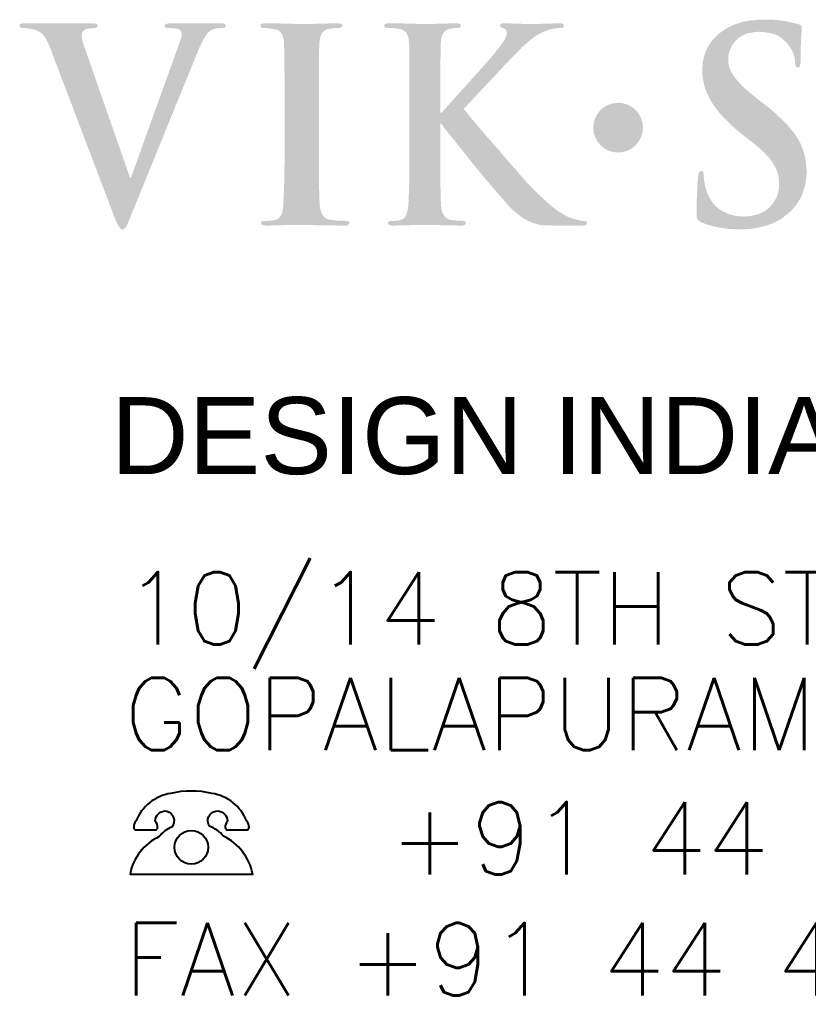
# Model space of a CAD drawing. Header units: inches. Extents: x 36 to 5114, y 9 to 306.
# Drawn here: x 375.03 to 390.27, y 63.31 to 82.16 of the extents above; entities that cross this region are included whole.
import ezdxf

# ---------------------------------------------------------------- set-up
doc = ezdxf.new("R2010")
doc.units = ezdxf.units.IN
doc.header["$MEASUREMENT"] = 0
doc.layers.add('FA-GRÅ', color=12, linetype='Continuous')
doc.layers.add('FA-RØD', color=252, linetype='Continuous')
doc.layers.add('TXT-025', color=1, linetype='Continuous', lineweight=25)
doc.layers.add('TXT-050', color=3, linetype='Continuous', lineweight=50)
doc.styles.add('ROMANS', font='simplex.shx', dxfattribs={"width": 0.88})
doc.styles.add('SWISSL', font='swissl.ttf')

msp = doc.modelspace()

# ---------------------------------------------------------------- hatches: boundary and pattern name
at = {"layer": 'FA-GRÅ'}
h = msp.add_hatch(color=256, dxfattribs=at)
edge = h.paths.add_edge_path()
edge.add_line((390.1183895598859, 81.37804412807105), (390.1200093725109, 81.57640570535256))
edge.add_line((390.1200093724527, 81.57640570535347), (390.1216817981966, 81.67713443098688))
edge.add_line((390.1216817982257, 81.67713443098597), (390.1281610486966, 81.80829566101653))
edge.add_line((390.1281610486675, 81.80829566101653), (390.1403404275824, 81.98586738727823))
edge.add_line((390.1403404276115, 81.98586738727914), (390.1403404276115, 82.00287023648121))
edge.add_line((390.1403404276115, 82.0028702364803), (390.1354809897365, 82.02634964774876))
edge.add_line((390.1354809897365, 82.02634964774967), (390.1233318353824, 82.04416117963098))
edge.add_line((390.1233318354115, 82.04416117963098), (390.1006533392991, 82.05792535332017))
edge.add_line((390.10065333927, 82.05792535332017), (390.0097468131916, 82.08236177150644))
edge.add_line((390.0097468131916, 82.08236177150553), (389.9174141355669, 82.10422145053832))
edge.add_arc((389.5438651017956, 80.52639487483117), 1.621442439195799, 76.68051420135671, 83.2527666640382)
edge.add_arc((389.4149466019352, 79.43671717919148), 2.718719733222067, 83.25276666404008, 85.7629176142146)
edge.add_arc((389.4358019786649, 79.71821890934785), 2.436446513060729, 85.76291761421474, 90.69989677367194)
edge.add_arc((389.4386236375193, 79.48724041971087), 2.667442236903102, 90.69989677367064, 93.80538854478787)
edge.add_line((389.2615915214755, 82.14880156255873), (389.1417209098635, 82.1358476494666))
edge.add_line((389.1417209098344, 82.1358476494666), (389.019770400604, 82.11377416262309))
edge.add_line((389.0197704006331, 82.11377416262309), (388.9134101680883, 82.08362331648601))
edge.add_line((388.9134101681174, 82.0836233164851), (388.8118108637626, 82.04712450855146))
edge.add_line((388.8118108637626, 82.04712450855237), (388.7200893939352, 82.00363552643154))
edge.add_line((388.7200893939352, 82.00363552643154), (388.6283265052533, 81.94859776668414))
edge.add_line((388.6283265052242, 81.94859776668505), (388.5467582492619, 81.88846412261734))
edge.add_line((388.5467582492619, 81.88846412261643), (388.5087693335134, 81.8545246967447))
edge.add_line((388.5087693335716, 81.8545246967447), (388.4669665259188, 81.81477537891766))
edge.add_line((388.4669665259188, 81.81477537891857), (388.4333198721923, 81.77706473040377))
edge.add_line((388.4333198721632, 81.77706473040286), (388.4159866457684, 81.75668040416127))
edge.add_line((388.4159866457684, 81.75668040416218), (388.4038598799724, 81.74241603064962))
edge.add_line((388.4038598799724, 81.74241603064962), (388.3858404440742, 81.71839933849839))
edge.add_line((388.3858404440451, 81.7183993384993), (388.3681210149133, 81.69348165549906))
edge.add_line((388.3681210149424, 81.69348165549906), (388.3458354381199, 81.65900652666238))
edge.add_line((388.345835438149, 81.65900652666147), (388.3227102901782, 81.61877831089674))
edge.add_line((388.3227102901782, 81.61877831089674), (388.299841491278, 81.5724467105361))
edge.add_line((388.2998414912489, 81.5724467105361), (388.2812209223974, 81.52891591360327))
edge.add_line((388.2812209223974, 81.52891591360327), (388.2646567431565, 81.48316814268998))
edge.add_line((388.2646567431856, 81.48316814268998), (388.2508418796405, 81.4378361530176))
edge.add_line((388.2508418796696, 81.43783615301669), (388.2391113914545, 81.38788481008538))
edge.add_line((388.2391113914545, 81.3878848100872), (388.2298011070287, 81.33835003735618))
edge.add_line((388.2298011069996, 81.33835003735527), (388.2231740919868, 81.28539039485582))
edge.add_line((388.2231740919868, 81.28539039485491), (388.2195706525871, 81.23435423369534))
edge.add_line((388.219570652558, 81.23435423369534), (388.2183001015272, 81.17849990168139))
edge.add_line((388.2183001015563, 81.1784999016823), (388.2195292337327, 81.10349123005886))
edge.add_line((388.2195292337327, 81.10349123005886), (388.2264159560781, 81.02919893294671))
edge.add_line((388.2264159560781, 81.0291989329458), (388.2391796765204, 80.95318986167564))
edge.add_line((388.2391796765495, 80.95318986167564), (388.2575640460472, 80.87693779112266))
edge.add_line((388.2575640460472, 80.87693779112175), (388.2811156961596, 80.802395394097))
edge.add_line((388.2811156961596, 80.80239539409791), (388.3105812855118, 80.72740644644233))
edge.add_line((388.3105812854827, 80.72740644644233), (388.3452208720317, 80.65428180822306))
edge.add_line((388.3452208720608, 80.65428180822397), (388.3758562638885, 80.59826731759182))
edge.add_line((388.3758562638885, 80.59826731759182), (388.3860497771583, 80.57943487313656))
edge.add_line((388.3860497771292, 80.57943487313656), (388.4322194742325, 80.5064412020634))
edge.add_line((388.4322194742616, 80.50644120206249), (388.4874789284421, 80.42885815816186))
edge.add_line((388.4874789283839, 80.42885815816277), (388.54911688448, 80.35269366202607))
edge.add_line((388.5491168845091, 80.35269366202607), (388.6132410906774, 80.28076350729731))
edge.add_line((388.6132410907065, 80.28076350729731), (388.6363057895559, 80.25625923866261))
edge.add_line((388.6363057895559, 80.25625923866261), (388.6964795335715, 80.19433860311216))
edge.add_line((388.6964795335424, 80.19433860311307), (388.7344203138836, 80.158144333243))
edge.add_line((388.7344203138836, 80.15814433324209), (388.7860987171933, 80.10931488959937))
edge.add_line((388.7860987172224, 80.10931488959847), (388.8778548893223, 80.02782176632132))
edge.add_line((388.8778548892932, 80.02782176632223), (388.9724353787659, 79.9495270816638))
edge.add_line((388.972435378795, 79.94952708166471), (389.2675894178445, 79.7171385040952))
edge.add_line((389.2675894178445, 79.71713850409338), (389.2921955693217, 79.69609303045178))
edge.add_line((389.2921955693508, 79.69609303045269), (389.3432202265884, 79.65227978630043))
edge.add_line((389.3432202265593, 79.65227978630043), (389.3973412222457, 79.60205861949049))
edge.add_line((389.3973412222457, 79.60205861949049), (389.4110609343969, 79.58912285244838))
edge.add_line((389.4110609343969, 79.5891228524493), (389.4615057278187, 79.53726775214687))
edge.add_line((389.4615057278187, 79.53726775214506), (389.5114064791468, 79.48104576537168))
edge.add_line((389.5114064791468, 79.48104576537168), (389.5512737954322, 79.4295267614794))
edge.add_line((389.5512737954031, 79.4295267614803), (389.5855607620668, 79.37778921602563))
edge.add_line((389.5855607620668, 79.37778921602563), (389.6401384844556, 79.2765863262062))
edge.add_line((389.6401384844556, 79.27658632620529), (389.6610415674276, 79.2297458474755))
edge.add_line((389.6610415674276, 79.2297458474755), (389.6760407860037, 79.18601623294722))
edge.add_line((389.6760407860619, 79.18601623294904), (389.6893731760555, 79.13645621353913))
edge.add_line((389.6893731759973, 79.13645621353731), (389.6969058084122, 79.03882336189014))
edge.add_line((389.6969058084413, 79.03882336189105), (389.6990159306205, 78.94375304813963))
edge.add_line((389.6990159305623, 78.94375304813963), (389.6960819092109, 78.88657010965522))
edge.add_line((389.6960819092691, 78.88657010965522), (389.6885817402562, 78.83576037964536))
edge.add_line((389.6885817402271, 78.83576037964536), (389.6756019701187, 78.78399600959398))
edge.add_line((389.6756019701478, 78.78399600959398), (389.6564373592026, 78.73318627958412))
edge.add_line((389.6564373592026, 78.73318627958412), (389.6330323541823, 78.68515447319947))
edge.add_line((389.6330323542114, 78.68515447319857), (389.6042854377646, 78.63767651582981))
edge.add_line((389.6042854377646, 78.63767651582981), (389.5700992196561, 78.5909259783935))
edge.add_line((389.5700992196561, 78.5909259783935), (389.5313524510183, 78.54511430182407))
edge.add_line((389.5313524509892, 78.54511430182407), (389.4862741963933, 78.50043320308902))
edge.add_line((389.4862741963933, 78.50043320308993), (389.4350290117781, 78.46211821220146))
edge.add_line((389.4350290117781, 78.46211821220146), (389.3800337426709, 78.43004940743555))
edge.add_line((389.3800337426709, 78.43004940743464), (389.3186431801931, 78.40242086230006))
edge.add_line((389.3186431802222, 78.40242086230006), (389.2507330678399, 78.38076394565684))
edge.add_line((389.2507330678399, 78.38076394565775), (389.1790728709656, 78.36493822285371))
edge.add_line((389.1790728709656, 78.3649382228528), (389.1009703647341, 78.35451923410216))
edge.add_line((389.1009703647341, 78.35451923410307), (389.0180610337756, 78.35035511002167))
edge.add_line((389.0180610337756, 78.35035511002258), (388.9616799125268, 78.3520174460287))
edge.add_line((388.961679912556, 78.3520174460287), (388.9008524224681, 78.35784863986879))
edge.add_line((388.900852422439, 78.35784863986788), (388.8416917609628, 78.36742738759))
edge.add_line((388.8416917609628, 78.36742738759), (388.7886196695089, 78.38082627339514))
edge.add_line((388.788619669538, 78.38082627339696), (388.7340419471492, 78.39831827700033))
edge.add_line((388.7340419471492, 78.39831827699942), (388.6815463612201, 78.4187254830436))
edge.add_line((388.6815463612201, 78.41872548304178), (388.6365509443038, 78.44038161072655))
edge.add_line((388.636550944333, 78.44038161072837), (388.5822329292768, 78.47048511934241))
edge.add_line((388.5822329292768, 78.47048511934241), (388.5322381459754, 78.50421941594828))
edge.add_line((388.5322381459754, 78.50421941594738), (388.4880755836547, 78.54086891499497))
edge.add_line((388.4880755836838, 78.54086891499406), (388.4447458759586, 78.585431669922))
edge.add_line((388.4447458759295, 78.58543166992291), (388.4075517542132, 78.63223901238649))
edge.add_line((388.4075517541841, 78.63223901238831), (388.3729714973359, 78.68513080443842))
edge.add_line((388.3729714973941, 78.6851308044375), (388.3420763982339, 78.74233425584913))
edge.add_line((388.3420763981757, 78.74233425584913), (388.3137459090266, 78.8060545062213))
edge.add_line((388.3137459090557, 78.80605450622221), (388.2895349157387, 78.87409982825335))
edge.add_line((388.2895349157387, 78.87409982825244), (388.2703703047936, 78.94739882634673))
edge.add_line((388.2703703047936, 78.94739882634764), (388.2570099291096, 79.01378654612523))
edge.add_line((388.2570099290805, 79.01378654612432), (388.2482604782034, 79.07875571813798))
edge.add_line((388.2482604781743, 79.07875571813798), (388.2444902439655, 79.16846505744121))
edge.add_line((388.2444902439946, 79.16846505744121), (388.240323732205, 79.20011650304838))
edge.add_line((388.2403237321759, 79.20011650304747), (388.2357407930884, 79.21219467196858))
edge.add_line((388.2357407930884, 79.21219467196948), (388.2261584876159, 79.22052370909165))
edge.add_line((388.2261584875868, 79.22052370909165), (388.2124096702954, 79.22593833273237))
edge.add_line((388.2124096703245, 79.22593833273146), (388.1932450593794, 79.22760382457233))
edge.add_line((388.1932450593794, 79.22760382457324), (388.1807466434019, 79.22468862213242))
edge.add_line((388.1807466433728, 79.22468862213333), (388.1694975092886, 79.21719193645237))
edge.add_line((388.1694975093468, 79.21719193645237), (388.1594987765765, 79.20594690793092))
edge.add_line((388.1594987765765, 79.2059469079291), (388.151165752968, 79.19095432552564))
edge.add_line((388.1511657529389, 79.19095432552655), (388.1449159852399, 79.17221261132414))
edge.add_line((388.144915985269, 79.17221261132414), (388.1395001915861, 79.14930677303943))
edge.add_line((388.1395001915861, 79.14930677303761), (388.1357501070942, 79.12057052987126))
edge.add_line((388.1357501070942, 79.12057052987308), (388.1335638637883, 79.09045597583696))
edge.add_line((388.1335638637883, 79.09045597583696), (388.1293380222977, 79.04821512639825))
edge.add_line((388.1293380222977, 79.04821512639734), (388.1259741405137, 79.01197667483899))
edge.add_line((388.1259741405137, 79.01197667483808), (388.122566601034, 78.96455078874402))
edge.add_line((388.1225666010049, 78.96455078874584), (388.1055300230854, 78.53974385987254))
edge.add_line((388.1055300230854, 78.53974385987254), (388.1055266647944, 78.40514829256932))
edge.add_line((388.1055266648526, 78.40514829256841), (388.1065766885057, 78.37469527524496))
edge.add_line((388.1065766884475, 78.37469527524496), (388.1100693044772, 78.34436454652183))
edge.add_line((388.1100693045063, 78.34436454652183), (388.1168037846272, 78.31995889772548))
edge.add_line((388.1168037845981, 78.3199588977264), (388.1243811941584, 78.30144440363216))
edge.add_line((388.1243811941584, 78.30144440363125), (388.1429021339044, 78.27788057378126))
edge.add_line((388.1429021339044, 78.27788057378217), (388.1572140235857, 78.26525723439096))
edge.add_line((388.1572140235565, 78.26525723439096), (388.1782615127503, 78.25010922712096))
edge.add_line((388.1782615128085, 78.25010922712005), (388.2026751226566, 78.23664406878248))
edge.add_line((388.2026751226275, 78.23664406878248), (388.2809701705172, 78.20550623529704))
edge.add_line((388.2809701704881, 78.20550623529795), (388.3651578884509, 78.17857591862372))
edge.add_line((388.36515788848, 78.17857591862281), (388.4560812059843, 78.15417026982647))
edge.add_line((388.4560812059552, 78.15417026982738), (388.5457026284765, 78.1354695814776))
edge.add_line((388.5457026284765, 78.1354695814776), (388.6416768060643, 78.12032078524913))
edge.add_line((388.6416768060643, 78.12032078524913), (388.7384927936708, 78.1102221137358))
edge.add_line((388.7384927937291, 78.1102221137358), (388.8395178314003, 78.1034899290467))
edge.add_line((388.8395178314294, 78.1034899290467), (388.9509826565971, 78.10182838199904))
edge.add_line((388.9509826565389, 78.10182838199995), (389.0553760537058, 78.10519486882419))
edge.add_line((389.0553760537058, 78.10519486882237), (389.1530338513311, 78.11276887245691))
edge.add_line((389.1530338513311, 78.11276887245782), (389.2557425090398, 78.12875869867327))
edge.add_line((389.2557425090689, 78.12875869867327), (389.3621945347167, 78.15072804296648))
edge.add_line((389.3621945347167, 78.15072804296739), (389.4590105223232, 78.17597472175072))
edge.add_line((389.4590105223232, 78.17597472174981), (389.5625621094713, 78.21300370993737))
edge.add_line((389.5625621094713, 78.21300370993828), (389.66527076718, 78.2618142185716))
edge.add_line((389.6652707672091, 78.2618142185716), (389.753185061685, 78.31167562020943))
edge.add_line((389.7531850617141, 78.31167562020943), (389.8272710595101, 78.3697437703691))
edge.add_line((389.8272710594809, 78.3697437703691), (389.9350305772731, 78.46399908977088))
edge.add_line((389.9350305773313, 78.46399908977088), (389.9874142204407, 78.52065421487765))
edge.add_line((389.9874142203824, 78.52065421487765), (390.0505544491515, 78.60228540592885))
edge.add_line((390.0505544491806, 78.60228540592885), (390.1052765778203, 78.6864420538173))
edge.add_line((390.1052765777912, 78.6864420538173), (390.1356735314238, 78.74733309824893))
edge.add_line((390.1356735314238, 78.74733309824711), (390.1575628306363, 78.80540124840678))
edge.add_line((390.1575628306363, 78.8054012484086), (390.176925580401, 78.8651522475007))
edge.add_line((390.176925580401, 78.86515224750161), (390.1929210900906, 78.91732924295917))
edge.add_line((390.1929210900906, 78.91732924295735), (390.2080747897616, 78.98128854781913))
edge.add_line((390.2080747897616, 78.98128854781913), (390.2191078742088, 79.04134171809852))
edge.add_line((390.2191078741797, 79.04134171809943), (390.22668528374, 79.09772623036821))
edge.add_line((390.22668528374, 79.09772623036821), (390.2317361438235, 79.16168553522999))
edge.add_line((390.2317361438526, 79.16168553522999), (390.2325779538713, 79.21386253068755))
edge.add_line((390.2325779538713, 79.21386253068755), (390.2300290158363, 79.2949974667095))
edge.add_line((390.2300290158363, 79.2949974667086), (390.2207679862676, 79.3926192729337))
edge.add_line((390.2207679862385, 79.39261927293461), (390.2064560965572, 79.47930058870185))
edge.add_line((390.2064560965281, 79.47930058870094), (390.1861429522158, 79.56213020803585))
edge.add_line((390.1861429522741, 79.56213020803676), (390.1600457224175, 79.64628685592521))
edge.add_line((390.1600457224175, 79.64628685592521), (390.1280535835884, 79.72707701698943))
edge.add_line((390.1280535835884, 79.72707701698943), (390.0893269646675, 79.8070253591082))
edge.add_line((390.0893269646675, 79.80702535910729), (390.0472342251213, 79.88042139912301))
edge.add_line((390.0472342251213, 79.88042139912301), (389.9989107481432, 79.95111288867389))
edge.add_line((389.9989107481432, 79.95111288867571), (389.934085779916, 80.03240798331586))
edge.add_line((389.934085779916, 80.03240798331586), (389.8657256574132, 80.11370307795602))
edge.add_line((389.8657256574132, 80.11370307795602), (389.7258698939748, 80.2539578461006))
edge.add_line((389.7258698939457, 80.2539578461006), (389.6080545525236, 80.36480102242109))
edge.add_line((389.6080545525527, 80.36480102242109), (389.4902392111306, 80.46179008375981))
edge.add_line((389.4902392111597, 80.46179008376072), (389.3978360095406, 80.53337625249111))
edge.add_line((389.3978360094824, 80.5333762524902), (389.2800206680603, 80.62343667842066))
edge.add_line((389.2800206680894, 80.62343667842157), (389.1044529058908, 80.76891987595042))
edge.add_line((389.1044529059199, 80.7689198759495), (389.0051182048391, 80.85667101972973))
edge.add_line((389.0051182048391, 80.85667101972882), (388.9123008147925, 80.9521042544871))
edge.add_line((388.9123008147925, 80.952104254488), (388.8314478734445, 81.05602037331806))
edge.add_line((388.8314478734154, 81.05602037331897), (388.7852457129101, 81.12529725990004))
edge.add_line((388.785245712881, 81.12529725989822), (388.762144072918, 81.17610067823858))
edge.add_arc((389.2178146234709, 81.38330596774773), 0.5005693584588339, 163.0290779014865, 204.4525318264039, ccw=False)
edge.add_line((388.7390435524047, 81.52941532446727), (388.7597664074327, 81.59021011593592))
edge.add_line((388.7597664074036, 81.59021011593592), (388.7944183076378, 81.65948779147544))
edge.add_line((388.7944183076378, 81.65948779147635), (388.8544812282543, 81.74031108880678))
edge.add_line((388.8544812283125, 81.74031108880678), (388.9260944092001, 81.80497020004674))
edge.add_line((388.926094409171, 81.80497020004492), (389.0000169704489, 81.84884577193458))
edge.add_line((389.0000169704198, 81.8488457719364), (389.0808710311884, 81.88579349737626))
edge.add_line((389.0808710312466, 81.88579349737716), (389.2079261330999, 81.9088863188768))
edge.add_arc((389.3090423394805, 81.3525519661967), 0.5654488475205375, 86.55175752884048, 100.30130793536858, ccw=False)
edge.add_arc((389.2565229590163, 80.48094710080528), 1.438634581884268, 78.01007999766301, 86.55175752884497, ccw=False)
edge.add_arc((389.4635967350677, 81.45599608305253), 0.4418396849647162, 56.83031900237057, 78.01007999766148, ccw=False)
edge.add_arc((388.9951011197171, 80.73923221565616), 1.298133199618611, 53.38667695992831, 56.830319002375575, ccw=False)
edge.add_arc((389.5634086210392, 81.50408728771305), 0.3452550871203304, 42.65950823649922, 53.386676959926376, ccw=False)
edge.add_arc((394.0315574158211, 85.62133360889726), 5.730604598712524, 222.6595082364991, 223.1177089414087)
edge.add_line((389.8484965378065, 81.7044686945215), (389.9168756906055, 81.61213291166638))
edge.add_line((389.9168756906055, 81.61213291166729), (389.945666264748, 81.56536501713941))
edge.add_line((389.9456662647189, 81.5653650171376), (389.9732568118251, 81.51140260811513))
edge.add_line((389.9732568118251, 81.51140260811422), (389.9912516202947, 81.46223627910109))
edge.add_line((389.9912516202656, 81.462236279102), (390.00695048148, 81.37080385397218))
edge.add_line((390.0069504815382, 81.37080385397218), (390.0095755407, 81.34668459718847))
edge.add_line((390.0095755407, 81.34668459718938), (390.0095755407, 81.34113427265089))
edge.add_line((390.0095755407, 81.34113427265089), (390.0115591674747, 81.30030092555404))
edge.add_arc((390.1228984931712, 81.3057096339931), 0.1114706220232712, 182.7811623272625, 214.1008724144145)
edge.add_line((390.0305950441742, 81.24321345107143), (390.0397172646534, 81.23647416575346))
edge.add_line((390.0397172646825, 81.23647416575528), (390.0512182701258, 81.23131989848986))
edge.add_line((390.0512182701258, 81.23131989848895), (390.0639092277323, 81.23013093770948))
edge.add_line((390.0639092277032, 81.2301309377113), (390.0765990658891, 81.23131989849077))
edge.add_line((390.0765990658891, 81.23131989848895), (390.0873075161415, 81.23805997276537))
edge.add_line((390.0873075161707, 81.23805997276628), (390.0968260142307, 81.24955667911723))
edge.add_line((390.0968260142016, 81.24955667911723), (390.1047571630678, 81.26699976727974))
edge.add_line((390.1047571630678, 81.26699976727883), (390.1111032015814, 81.28999317998074))
edge.add_line((390.1111032016105, 81.28999317998256), (390.1150682163187, 81.3173479564444))
edge.add_line((390.1150682163769, 81.31734795644167), (390.1174481207617, 81.3462885399145))
edge.add_line((390.1174481207034, 81.3462885399154), (390.1183895598277, 81.37804412807196))
h = msp.add_hatch(color=256, dxfattribs=at)
edge = h.paths.add_edge_path()
edge.add_arc((386.590918010659, 80.06680002409718), 0.4802150029111528, 0, 360)
at = {"layer": 'FA-RØD'}
h = msp.add_hatch(color=256, dxfattribs=at)
edge = h.paths.add_edge_path()
edge.add_line((376.4605591477356, 82.08038085453933), (375.0922687859619, 82.08038085453933))
edge.add_line((375.0922687860201, 82.08038085453933), (375.0640874407599, 82.07794479877845))
edge.add_arc((375.0677190905898, 82.03593230467646), 0.04216916576470759, 94.9404886437667, 257.6085628879188)
edge.add_line((375.0586700362963, 81.99474549662824), (375.1340200247122, 81.98883773028462))
edge.add_arc((375.0610606454192, 81.05828495197107), 0.9334085623404522, 73.58667648673492, 85.51693319972458, ccw=False)
edge.add_arc((375.2237397023472, 81.61054679879686), 0.3576849975811112, 25.231782614218275, 73.58667648673082, ccw=False)
edge.add_arc((419.8850282232505, 102.6568217049722), 49.01413266972799, 205.2317826142183, 205.3753192847684)
edge.add_line((375.599780199036, 81.65201252232742), (376.8861430699525, 78.27027094955116))
edge.add_line((376.8861430699234, 78.27027094955207), (376.9449806360698, 78.1560998117389))
edge.add_line((376.9449806360989, 78.1560998117389), (376.9761298082648, 78.11804242618615))
edge.add_arc((377.0152808701149, 78.1500867494529), 0.05059292732594682, 219.2996060500609, 330.2241701332517)
edge.add_line((377.0591942674126, 78.12496190451981), (377.1007264969866, 78.17685824674169))
edge.add_line((377.1007264969284, 78.17685824674169), (378.4929893252028, 81.59190837366037))
edge.add_arc((379.8651344891749, 81.03250612895368), 1.481793920341813, 145.6460664236376, 157.8200418094654, ccw=False)
edge.add_arc((378.8652334158304, 81.71597249104212), 0.2706257137470658, 92.60455003634871, 145.6460664236394, ccw=False)
edge.add_line((378.8529355557165, 81.98631863874704), (378.9152577525291, 81.99071545958992))
edge.add_line((378.9152577525, 81.9907154595881), (378.9638004431671, 81.9907154595881))
edge.add_line((378.9638004431962, 81.9907154595881), (378.9780772374705, 81.9935697507695))
edge.add_arc((378.9700231407531, 82.03385529780331), 0.04108276735515301, 281.3058124240185, 365.5275055939781)
edge.add_arc((378.9729412749638, 82.03413769611558), 0.03815100059867728, 5.527505593975429, 61.8733572750399)
edge.add_arc((378.9473164184946, 81.98620026761506), 0.0925075118983379, 61.87335727510619, 77.02735269642946)
edge.add_arc((378.9295783616598, 81.90920061267076), 0.171523874263788, 77.02735269640627, 91.92265131224428)
edge.add_line((378.9238236844884, 82.08062792418474), (377.9180917612738, 82.08062792418474))
edge.add_line((377.918091761332, 82.08062792418474), (377.8845493902098, 82.07723364573809))
edge.add_arc((377.892188942851, 82.00173933526509), 0.07587986346175744, 95.77830496079774, 136.0172859194577)
edge.add_arc((377.8618294824026, 82.0310394296435), 0.03368753752838703, 136.0172859194772, 176.707788954026)
edge.add_arc((377.8602959381877, 82.03112764408121), 0.03215145817252539, 176.7077889540195, 250.6912318159736)
edge.add_arc((377.9776659435355, 82.36611941640382), 0.3871094918555693, 250.6912318158998, 255.4667671451202)
edge.add_line((377.8805241032732, 81.9913965567344), (377.9341921861977, 81.99005524874207))
edge.add_line((377.9341921861977, 81.99005524874207), (377.9865187477607, 81.98737263275831))
edge.add_arc((377.965405544999, 81.5755427963964), 0.4123706845155199, 70.07595945536968, 87.06519742117013, ccw=False)
edge.add_arc((378.079798286757, 81.89113545722881), 0.0766856730251029, 13.919532437591215, 70.07595945537543, ccw=False)
edge.add_arc((377.9531937478222, 81.8597581940781), 0.2071204917102239, -12.282245675948502, 13.919532437584905, ccw=False)
edge.add_line((378.1555735703786, 81.8156979453293), (377.1783150046302, 79.09830117772123))
edge.add_line((377.1783150046011, 79.09830117772123), (377.1617823438481, 79.09830117772123))
edge.add_line((377.1617823438481, 79.09830117772123), (376.2682908012119, 81.6557710374687))
edge.add_line((376.2682908011828, 81.65577103746779), (376.24805522341, 81.72536215109227))
edge.add_arc((376.7346795727261, 81.86686189656808), 0.5067794739874079, 180.6469333910246, 196.213278357872, ccw=False)
edge.add_arc((376.3382287946641, 81.86238533392549), 0.1103034229906889, 104.3240806828858, 180.6469333910248, ccw=False)
edge.add_arc((376.4720022895252, 81.33849105335736), 0.651007191362567, 91.1141283663386, 104.32408068288689, ccw=False)
edge.add_arc((376.4569881967381, 82.11051674473907), 0.1211644806993853, 271.1141283663258, 303.3343133105765)
edge.add_arc((376.5073416616996, 82.0339608727341), 0.02953330166224069, 303.3343133105931, 385.8106518897529)
edge.add_arc((376.4888722214145, 82.02502815997883), 0.05004948019555103, 25.81065188975629, 69.15321188363785)
edge.add_arc((376.4600379451057, 81.94930771684864), 0.1310741739480159, 69.15321188362933, 89.77216876065128)
h = msp.add_hatch(color=256, dxfattribs=at)
edge = h.paths.add_edge_path()
edge.add_line((380.146539507119, 81.03969941972952), (380.1469729302679, 80.8413884458501))
edge.add_line((380.1469729303261, 80.8413884458501), (380.1469729303261, 79.53328792208282))
edge.add_line((380.1469729303261, 79.53328792208282), (380.1440113337356, 79.18513984396719))
edge.add_line((380.1440113337356, 79.18513984396719), (380.1369187448926, 78.92536189818162))
edge.add_arc((369.6964578650421, 79.21041264079992), 10.44435145469064, 356.4600441812725, 358.43607017480605, ccw=False)
edge.add_arc((378.6507453233697, 78.65647696336106), 1.472946401909048, 353.73033625853935, 356.46004418127256, ccw=False)
edge.add_arc((379.7393009713613, 78.53688264672252), 0.3778408365255965, 339.3630383040194, 353.73033625853935, ccw=False)
edge.add_arc((379.8840877646925, 78.48235424454157), 0.2231263828771734, 313.2370706582264, 339.3630383040204, ccw=False)
edge.add_arc((379.9791438768497, 78.38126092047838), 0.08436210568018693, 298.07068042220527, 313.2370706582344, ccw=False)
edge.add_arc((379.8847952527921, 78.558178024347), 0.2848647852210771, 276.00345884885775, 298.0706804221964, ccw=False)
edge.add_arc((379.4282217173949, 82.89966387542023), 4.650292460517922, 274.9929585918851, 276.0034588488666, ccw=False)
edge.add_arc((379.8031446512667, 78.60820081583057), 0.3424829941906476, 268.34218353316294, 274.9929585918893, ccw=False)
edge.add_arc((379.7828909732979, 77.90840899213669), 0.3576018635094237, 88.34218353316413, 97.76852333932739)
edge.add_arc((379.7469988664724, 78.17150261952389), 0.0920712624379468, 97.76852333931944, 116.3235604640612)
edge.add_arc((379.719260192336, 78.22756950679155), 0.02951784614209613, 116.3235604640873, 174.2647008622013)
edge.add_arc((379.7316398309539, 78.2263261512058), 0.04195976660083404, 174.2647008621999, 215.5187619956973)
edge.add_arc((379.7309892210523, 78.22586175417251), 0.04116041823382396, 215.5187619956761, 247.4655548459623)
edge.add_arc((379.7731954132668, 78.3275835052687), 0.151290692479951, 247.4655548460195, 262.129822750672)
edge.add_arc((379.7901536262706, 78.4502637705578), 0.2751374868686278, 262.1298227506744, 271.1954896160814)
edge.add_arc((379.4565697019333, 94.43549440934527), 16.26384840456872, 271.1954896160815, 271.7797307773199)
edge.add_arc((380.4735656283791, 61.70535719796368), 16.48208512297262, 90.52242391201662, 91.7797307773198, ccw=False)
edge.add_arc((380.4945207655309, 59.40720886096329), 18.78032899528734, 89.91092469243529, 90.52242391201662, ccw=False)
edge.add_arc((380.5120728516248, 70.69720237514099), 7.490321837367597, 88.04388751008901, 89.91092469243551, ccw=False)
edge.add_arc((380.8631452793833, 80.9763415874391), 2.794810869376764, 268.0438875100892, 270.7038459096747)
edge.add_arc((380.9434790733848, 74.4371889794989), 3.744835172145592, 87.6362343349528, 90.70384590967552, ccw=False)
edge.add_arc((381.3556431063097, 84.42204514946985), 6.248524219222397, 267.6362343349534, 268.9954110305475)
edge.add_arc((381.2802262830427, 80.12115891299123), 1.946976809702919, 268.9954110305475, 271.0045889694525)
edge.add_arc((381.3116509552691, 78.32906618824978), 0.1546085874627272, 271.0045889694481, 293.7488149968241)
edge.add_arc((381.3573887757719, 78.22511325185093), 0.04103851564716499, 293.7488149968095, 325.8398560939875)
edge.add_arc((381.33980061094, 78.23704827948364), 0.06229383095068691, 325.8398560939973, 340.9173965019088)
edge.add_arc((381.3707031514258, 78.22635782221602), 0.02959439846280642, 340.9173965019091, 381.7490080420018)
edge.add_arc((381.367717662395, 78.22516679278357), 0.03280869400564409, 21.74900804199373, 52.64079443702112)
edge.add_arc((381.358649083273, 78.21328806476464), 0.04775336886166172, 52.64079443705214, 71.02014620075452)
edge.add_arc((381.326473825471, 78.11973748654833), 0.1466824237343529, 71.02014620076199, 86.36868144090505)
edge.add_arc((381.3043314529112, 77.77083794787592), 0.496283872169585, 86.3686814408854, 89.30941490314635)
edge.add_arc((381.3292229822599, 79.8359136616969), 1.568941852066245, 267.4497053578427, 269.3094149031462, ccw=False)
edge.add_arc((381.2355636865012, 77.73312214524282), 0.535934444856384, 87.44970535784651, 90.78762202999573)
edge.add_arc((381.2256685581286, 78.45290061711836), 0.1839120402651895, 265.6509102567895, 270.7876220299935, ccw=False)
edge.add_arc((381.1297487719329, 77.19166203116635), 1.080968735178244, 85.65091025679055, 87.30853375705728)
edge.add_arc((381.2254553514994, 79.22755940097028), 0.9571769538607086, 261.06444772174666, 267.3085337570584, ccw=False)
edge.add_arc((383.1278230645456, 91.32670278363418), 13.20496342774988, 260.8613160078729, 261.06444772174564, ccw=False)
edge.add_arc((381.1118582471153, 78.79479927172048), 0.5119448830107884, 255.810905012207, 260.86131600787076, ccw=False)
edge.add_line((380.9863688488603, 78.29847279230177), (380.9441104762426, 78.31623406522209))
edge.add_line((380.9441104762717, 78.31623406522209), (380.909055550297, 78.3431160651258))
edge.add_line((380.9090555502679, 78.3431160651258), (380.8855252151023, 78.3757580672696))
edge.add_line((380.8855252151023, 78.37575806727051), (380.8653567962809, 78.40984006997456))
edge.add_line((380.8653567962809, 78.40984006997365), (380.8499899053767, 78.44728279742009))
edge.add_line((380.8499899054058, 78.447282797421), (380.8374352610025, 78.49165315378701))
edge.add_line((380.8374352609734, 78.4916531537861), (380.8283118190647, 78.53965606619892))
edge.add_line((380.8283118190355, 78.539656066198), (380.8239768176626, 78.59975520034601))
edge.add_arc((381.8694852789394, 78.67516861010932), 1.048224749236468, 179.4217061552554, 184.1256478914169, ccw=False)
edge.add_line((380.8213139212802, 78.68574830085578), (380.8103128255806, 78.9771753320461))
edge.add_line((380.8103128255806, 78.9771753320461), (380.8103128255806, 81.28458361443205))
edge.add_line((380.8103128255806, 81.28458361443205), (380.8158172226448, 81.63832837897513))
edge.add_arc((381.745402040984, 81.62386370142718), 0.9296973493597929, 170.7183386041193, 179.1085287962557, ccw=False)
edge.add_arc((381.1722460592044, 81.71753323390345), 0.3489377082217585, 153.4138323097247, 170.7183386041199, ccw=False)
edge.add_arc((381.0154626648053, 81.79599717308753), 0.1736162249222421, 124.93437784377431, 153.4138323097272, ccw=False)
edge.add_arc((381.0389358897572, 81.76239208173553), 0.2146076197829589, 97.72522738725951, 124.93437784377349, ccw=False)
edge.add_arc((381.4235284968507, 78.92728577604117), 3.075680711829417, 95.60298645309848, 97.72522738725951, ccw=False)
edge.add_arc((381.1700787296048, 81.51077987612422), 0.4797842289799003, 86.64255328733071, 95.60298645309649, ccw=False)
edge.add_arc((381.2019389632386, 82.05386132744621), 0.06423097049059645, 266.6425532873332, 297.87953952148)
edge.add_arc((381.2006022608019, 82.0563881004951), 0.06708952875649171, 297.8795395215252, 332.0996746179129)
edge.add_arc((381.2338616473479, 82.0387779199869), 0.02945569759014476, 332.0996746179333, 402.7679458558401)
edge.add_arc((381.2153822085, 82.0216849654467), 0.0546282770101589, 42.76794585588122, 77.11273718401863)
edge.add_arc((381.1749557262282, 81.84499318394279), 0.2358857902858474, 77.1127371840697, 88.64251144861832)
edge.add_arc((381.159236940939, 81.18167154472081), 0.8993936480169495, 88.64251144861832, 91.3574885513817)
edge.add_arc((381.1004588334234, 83.66206617579388), 1.581697320040423, 268.64251144861834, 271.35748855138166, ccw=False)
edge.add_line((381.0629877465889, 82.08081277109392), (380.7970183593915, 82.07346790011394))
edge.add_line((380.7970183593915, 82.07346790011485), (380.4993013035327, 82.06717508681646))
edge.add_line((380.4993013035618, 82.06717508681555), (380.1439643731336, 82.07674235504288))
edge.add_line((380.1439643731336, 82.07674235504288), (379.9216144458386, 82.08259133998541))
edge.add_line((379.9216144458386, 82.0825913399845), (379.802637865423, 82.08454136335018))
edge.add_arc((379.7971574381571, 81.75016460684361), 0.3344216655275562, 89.06100759106845, 103.9002532611128)
edge.add_arc((379.7369449901506, 81.99346720865339), 0.08377910142378008, 103.9002532611203, 126.1174002839738)
edge.add_arc((379.7015665072594, 82.04195228203804), 0.02375877655810471, 126.1174002839755, 180.7353582390503)
edge.add_arc((379.7292625003955, 82.0423077636338), 0.05145705097660641, 180.7353582390472, 253.7560277682004)
edge.add_arc((379.7430530652981, 82.08963958315013), 0.1007569578625815, 253.7560277682074, 272.8288989052511)
edge.add_arc((379.7790994740552, 81.36015838006875), 0.6296142965212883, 80.5378470525821, 92.82889890522358, ccw=False)
edge.add_arc((379.0287484944328, 76.85797048492583), 5.193902021428291, 79.90467938683861, 80.53784705258232, ccw=False)
edge.add_arc((379.8673463304057, 81.568059909449), 0.4097418320643099, 71.164531999877, 79.9046793868381, ccw=False)
edge.add_arc((379.9560099435383, 81.8279800376427), 0.1351153414733917, 53.33598331422888, 71.16453199988467, ccw=False)
edge.add_arc((379.9189704738436, 81.77822259120745), 0.1971453809038407, 29.05714010918348, 53.33598331420802, ccw=False)
edge.add_arc((379.7949515958079, 81.70931603083096), 0.3390213696094918, 5.760124888642395, 29.05714010919138, ccw=False)
edge.add_arc((378.9537308256021, 81.62445938909383), 1.184511188500965, 0.8463849808491091, 5.760124888642622, ccw=False)
edge.add_line((380.1381127756084, 81.64195659440207), (380.146539507119, 81.0396994197286))
h = msp.add_hatch(color=256, dxfattribs=at)
edge = h.paths.add_edge_path()
edge.add_line((383.4181740254043, 81.98815615650216), (383.4597898885603, 81.99054512348226))
edge.add_line((383.4597898885603, 81.99054512348135), (383.5122843550397, 81.99304375572189))
edge.add_line((383.5122843550397, 81.9930437557237), (383.5332814699849, 82.00153926313448))
edge.add_line((383.5332814699849, 82.00153926313266), (383.5467795353378, 82.01703204535949))
edge.add_line((383.5467795353378, 82.0170320453604), (383.5527796705481, 82.03952131344482))
edge.add_line((383.5527796705481, 82.03952131344573), (383.550279987341, 82.04951663136814))
edge.add_line((383.5502799873701, 82.04951663136723), (383.5457798859624, 82.058012138778))
edge.add_line((383.5457798859333, 82.058012138778), (383.5377804519429, 82.06550882445896))
edge.add_line((383.537780451972, 82.06550882445896), (383.5262828048197, 82.0715056996292))
edge.add_line((383.5262828048197, 82.0715056996292), (383.5117839706417, 82.07650296411026))
edge.add_line((383.5117839706126, 82.07650296411026), (383.4957862220525, 82.07950179617416))
edge.add_line((383.4957862220816, 82.07950179617416), (383.4747879877158, 82.08200042841469))
edge.add_line((383.4747879877449, 82.08200042841469), (383.4527901039745, 82.08250062823805))
edge.add_line((383.4527901039454, 82.08250062823805), (383.4302929551976, 82.08250062823805))
edge.add_line((383.4302929552267, 82.08250062823805), (383.3189747751511, 82.0786434090947))
edge.add_line((383.318974775122, 82.0786434090956), (382.8593599405775, 82.0666504477154))
edge.add_line((382.8593599406066, 82.0666504477145), (382.6115980142839, 82.07521222765678))
edge.add_line((382.6115980142839, 82.07521222765769), (382.4932285559242, 82.07747496124335))
edge.add_line((382.493228555866, 82.07747496124335), (382.3583654422308, 82.08037438450953))
edge.add_line((382.358365442289, 82.08037438451043), (382.2787550662523, 82.08111837257599))
edge.add_line((382.2787550662523, 82.08111837257508), (382.2135461341585, 82.08197044798413))
edge.add_line((382.2135461341585, 82.08197044798413), (382.1743359222363, 82.08282252339319))
edge.add_line((382.1743359222072, 82.08282252339319), (382.1329943189684, 82.07984025946149))
edge.add_line((382.1329943189975, 82.07984025946149), (382.1121102662927, 82.07643195782617))
edge.add_line((382.1121102663218, 82.07643195782526), (382.0971927660047, 82.07131950537183))
edge.add_line((382.0971927659465, 82.07131950537274), (382.086111546092, 82.06535497751025))
edge.add_line((382.0861115461211, 82.06535497750934), (382.0771605981625, 82.05726026112421))
edge.add_line((382.0771605981625, 82.05726026112512), (382.0720470500872, 82.04831346933184))
edge.add_line((382.0720470500872, 82.04831346933184), (382.0707675436332, 82.03808777546561))
edge.add_line((382.0707675436041, 82.03808777546561), (382.0720470500581, 82.02615871974064))
edge.add_line((382.0720470500872, 82.02615871974064), (382.0763087132708, 82.0163598525383))
edge.add_line((382.0763087132708, 82.0163598525383), (382.0822752656294, 82.00826513615317))
edge.add_line((382.0822752656294, 82.00826513615408), (382.0920780984796, 82.001022495178))
edge.add_line((382.0920780984796, 82.0010224951771), (382.1035858204758, 81.99633529146882))
edge.add_line((382.1035858205049, 81.99633529146973), (382.118928703543, 81.99292698983442))
edge.add_line((382.1189287035721, 81.9929269898335), (382.1393873735559, 81.99207491442445))
edge.add_line((382.1393873734977, 81.99207491442445), (382.1943669705996, 81.99164887671992))
edge.add_line((382.1943669705996, 81.99164887671992), (382.2263322431298, 81.99037076360634))
edge.add_line((382.2263322431589, 81.99037076360634), (382.2617072940392, 81.9882405750837))
edge.add_line((382.2617072940101, 81.9882405750837), (382.3006443654357, 81.98435337550978))
edge.add_line((382.3006443654648, 81.9843533755107), (382.3748042455462, 81.97114620667213))
edge.add_line((382.3748042455753, 81.97114620667213), (382.402933237643, 81.96262545258247))
edge.add_line((382.4029332375848, 81.96262545258338), (382.4259486815771, 81.95410390953526))
edge.add_line((382.4259486815771, 81.95410390953526), (382.4464062321111, 81.94345296692387))
edge.add_line((382.4464062321694, 81.94345296692387), (382.4664372805618, 81.93024579808531))
edge.add_line((382.4664372805618, 81.93024579808531), (382.4840335726093, 81.91521297878768))
edge.add_line((382.4840335725802, 81.91521297878768), (382.4968196816097, 81.9011529455816))
edge.add_line((382.4968196815806, 81.90115294558069), (382.5091804078892, 81.88240728658417))
edge.add_line((382.5091804078892, 81.88240728658508), (382.5266546822439, 81.84576725504263))
edge.add_line((382.526654682273, 81.84576725504172), (382.539897518005, 81.8000636658158))
edge.add_line((382.5398975179759, 81.80006366581671), (382.5488484659344, 81.74595608839132))
edge.add_line((382.5488484659344, 81.74595608839132), (382.5531168456999, 81.68703191802939))
edge.add_line((382.5531168456999, 81.68703191802757), (382.5556758585789, 81.64835400613225))
edge.add_line((382.555675858608, 81.64835400613316), (382.557380747783, 81.57209246807503))
edge.add_line((382.557380747783, 81.57209246807594), (382.5586680902105, 81.5020700155124))
edge.add_line((382.5586680901814, 81.50207001551149), (382.5586680901814, 79.19531884512122))
edge.add_line((382.5586680901814, 79.19531884512122), (382.5537101426506, 78.94755030642006))
edge.add_line((382.5537101426506, 78.94755030641915), (382.5436252139096, 78.67115597877142))
edge.add_line((382.5436252139388, 78.67115597877324), (382.5378411283654, 78.57431129687899))
edge.add_arc((381.8690980673763, 78.61425223124985), 0.6699347429576746, 341.6392264044271, 356.582047940672, ccw=False)
edge.add_arc((382.2240007006675, 78.4964616420462), 0.2959955740710274, 328.9404782076882, 341.6392264044297, ccw=False)
edge.add_line((382.4775599192125, 78.34374915872701), (382.4575971559442, 78.31977585930468))
edge.add_line((382.4575971559733, 78.3197758593056), (382.429853247222, 78.29929133530783))
edge.add_line((382.4298532471638, 78.29929133530692), (382.3951744806308, 78.28573939151153))
edge.add_line((382.3951744806599, 78.28573939151153), (382.3611248327996, 78.27628529926602))
edge.add_line((382.3611248327996, 78.27628529926602), (382.3216134946905, 78.27024503136687))
edge.add_line((382.3216134946905, 78.27024503136687), (382.2758994048689, 78.26677834678645))
edge.add_line((382.2758994048689, 78.26677834678645), (382.2235000897834, 78.26550338950761))
edge.add_arc((382.2311723207002, 77.95018329836108), 0.3154134160239845, 91.39382089964761, 98.99017252403426)
edge.add_arc((382.1917847946514, 78.19914271621616), 0.06335753145011276, 98.99017252404568, 120.3035098431126)
edge.add_arc((382.1782288181474, 78.22233772769556), 0.03649169708561752, 120.303509843111, 148.2278142517606)
edge.add_line((382.1472054600944, 78.24155218093125), (382.1446688357736, 78.23327758196007))
edge.add_line((382.1446688357736, 78.23327758195825), (382.1446688357736, 78.22350790622801))
edge.add_line((382.1446688357736, 78.22350790622892), (382.1462449907029, 78.21153230194028))
edge.add_line((382.146244990732, 78.21153230193937), (382.1509745749116, 78.20270779874642))
edge.add_line((382.1509745749407, 78.20270779874642), (382.1585407902074, 78.19419887903729))
edge.add_line((382.1585407901783, 78.19419887903729), (382.1698906727887, 78.18726550987645))
edge.add_line((382.1698906728178, 78.18726550987645), (382.183446948451, 78.181907691263))
edge.add_line((382.183446948451, 78.18190769126392), (382.1995252958203, 78.1784410066835))
edge.add_line((382.1995252957912, 78.1784410066835), (382.2193873105333, 78.1762350781251))
edge.add_line((382.2193873105333, 78.1762350781251), (382.2452393856128, 78.17560470011409))
edge.add_line((382.2452393856128, 78.17560470011318), (382.4092971869449, 78.17967099331469))
edge.add_line((382.409297186974, 78.1796709933156), (382.5765330450139, 78.1837601663197))
edge.add_line((382.5765330450139, 78.1837601663197), (382.7526011916397, 78.18785486203484))
edge.add_line((382.7526011916106, 78.18785486203575), (382.8236915995129, 78.18943830217046))
edge.add_line((382.8236915995129, 78.18943830216864), (382.8517500676152, 78.18975388565337))
edge.add_line((382.8517500676443, 78.18975388565428), (382.8804387738109, 78.18943830216955))
edge.add_line((382.8804387738109, 78.18943830216864), (382.9234259365238, 78.18848287316865))
edge.add_line((382.9234259365238, 78.18848287316956), (383.0548915855233, 78.18596136112643))
edge.add_line((383.054891585465, 78.18596136112552), (383.2300160540962, 78.18215463533994))
edge.add_line((383.2300160540962, 78.18215463534085), (383.4060886784335, 78.17837394519262))
edge.add_line((383.4060886784335, 78.17837394519353), (383.5496833320993, 78.17553290487155))
edge.add_line((383.5496833321284, 78.17553290487064), (383.5775190340117, 78.17654198306315))
edge.add_line((383.5775190340117, 78.17654198306315), (383.596120572567, 78.17874791162154))
edge.add_line((383.596120572567, 78.17874791162336), (383.6106227650361, 78.18252939073005))
edge.add_line((383.610622765007, 78.18252939072823), (383.6229174450326, 78.18757162585604))
edge.add_line((383.6229174450617, 78.18757162585695), (383.6339516489296, 78.19545095651353))
edge.add_line((383.6339516489296, 78.19545095651353), (383.6415189836169, 78.20332949821073))
edge.add_line((383.6415189836169, 78.20332949821073), (383.6468776864693, 78.21372955195199))
edge.add_line((383.6468776864693, 78.21372955195199), (383.6497154369771, 78.22538957275589))
edge.add_line((383.649715436948, 78.2253895727577), (383.6456172102825, 78.2433533736708))
edge.add_line((383.6456172103407, 78.24335337366989), (383.6330057321228, 78.25658973398055))
edge.add_line((383.6330057321228, 78.25658973397964), (383.6128291580588, 78.26478385916249))
edge.add_line((383.6128291580006, 78.26478385916249), (383.5860311660853, 78.26698978772089))
edge.add_line((383.5860311661144, 78.26698978772089), (383.5056383097598, 78.26919571627928))
edge.add_line((383.5056383097889, 78.2691957162811), (383.467022514238, 78.27178586773204))
edge.add_line((383.467022514238, 78.27178586773204), (383.4093294231333, 78.27777406435649))
edge.add_line((383.4093294231333, 78.27777406435649), (383.345960831013, 78.28691336207572))
edge.add_line((383.345960831013, 78.28691336207572), (383.3064315820574, 78.30055682508151))
edge.add_line((383.3064315820574, 78.30055682508151), (383.2723830536178, 78.32104134907928))
edge.add_line((383.2723830535887, 78.32104134907837), (383.2418025137503, 78.35035037626909))
edge.add_line((383.2418025137503, 78.35035037627), (383.2172109148286, 78.38533201660044))
edge.add_line((383.2172109148577, 78.38533201659862), (383.1976063686069, 78.42357126745043))
edge.add_line((383.1976063686069, 78.42357126745134), (383.1840489735531, 78.46580107146798))
edge.add_line((383.184048973524, 78.46580107146889), (383.1745752525802, 78.51288060468829))
edge.add_line((383.1745752526093, 78.51288060468738), (383.1692075943337, 78.56651165105046))
edge.add_line((383.1692075943337, 78.56651165105046), (383.1666821642774, 78.6277206458422))
edge.add_line((383.1666821642774, 78.62772064584402), (383.1651048899274, 78.66522300925914))
edge.add_line((383.1651048899274, 78.66522300925914), (383.1619458635158, 78.7737569034303))
edge.add_line((383.1619458635449, 78.77375690342939), (383.1582573475952, 78.93314313137995))
edge.add_line((383.1582573475661, 78.93314313138086), (383.1554744490476, 79.1486164341664))
edge.add_line((383.1554744490185, 79.14861643416458), (383.1543729316671, 79.36576232941894))
edge.add_line((383.1543729316671, 79.36576232942076), (383.1543729316671, 79.51869566406691))
edge.add_line((383.1543729316671, 79.51869566406691), (383.1555069124496, 79.72564032317547))
edge.add_line((383.1555069124787, 79.72564032317547), (383.1555113901903, 79.93999961625883))
edge.add_line((383.1555113901612, 79.93999961625792), (383.1555113901612, 80.14271151187637))
edge.add_line((383.1555113901612, 80.14271151187728), (383.1788257214993, 80.14271151187728))
edge.add_line((383.1788257215284, 80.14271151187728), (383.2315384765151, 80.06450440163604))
edge.add_line((383.2315384765151, 80.06450440163513), (383.5639448475321, 79.6484864728132))
edge.add_line((383.5639448475321, 79.6484864728123), (383.8112287780149, 79.33920834604993))
edge.add_line((383.8112287780149, 79.33920834605175), (384.1464090921271, 78.93658535824176))
edge.add_line((384.146409092098, 78.93658535824085), (384.5093030904299, 78.5206447473725))
edge.add_line((384.5093030904299, 78.5206447473725), (384.5810326918489, 78.4556471728452))
edge.add_line((384.5810326918489, 78.4556471728452), (384.6558586317168, 78.39322949330614))
edge.add_line((384.6558586317459, 78.39322949330614), (384.6892914746767, 78.36689010670722))
edge.add_arc((385.2421265454958, 79.06860910910706), 0.8933287042893855, 231.7679101999141, 263.0074208608987)
edge.add_line((385.1333720039455, 78.18192504835548), (385.3320391672659, 78.17608438701114))
edge.add_line((385.3320391672077, 78.17608438701114), (385.8766779326014, 78.17505242901603))
edge.add_line((385.8766779326596, 78.17505242901512), (385.9085984280736, 78.17612620182223))
edge.add_line((385.9085984280445, 78.17612620182314), (385.935585603327, 78.17882365165912))
edge.add_line((385.935585603327, 78.17882365165912), (385.9560174070119, 78.18344852762908))
edge.add_line((385.956017407041, 78.18344852762726), (385.9714386500763, 78.19000004077185))
edge.add_line((385.9714386500763, 78.19000004077185), (385.9814620102751, 78.19847819109106))
edge.add_line((385.9814620102169, 78.19847819109106), (385.9876300596569, 78.206185528748))
edge.add_line((385.987630059686, 78.2061855287489), (385.9914853704448, 78.21466367906811))
edge.add_line((385.9914853704739, 78.21466367906811), (385.9930279425515, 78.22429844285904))
edge.add_line((385.9930279425224, 78.22429844285813), (385.9860886070582, 78.24241056800889))
edge.add_line((385.986088607029, 78.24241056800798), (385.972980102675, 78.25474278163489))
edge.add_line((385.972980102675, 78.2547427816358), (385.954089751618, 78.2628359201031))
edge.add_line((385.9540897516762, 78.2628359201031), (385.9286462678918, 78.26514835808808))
edge.add_line((385.9286462678336, 78.26514835808717), (385.9043580339693, 78.26553336993908))
edge.add_line((385.9043580339984, 78.26553336993908), (385.8769857753995, 78.26823081977506))
edge.add_line((385.8769857753995, 78.26823081977506), (385.8464197881166, 78.27375353075837))
edge.add_line((385.8464197881166, 78.27375353075928), (385.811723110737, 78.28184666922658))
edge.add_line((385.8117231107661, 78.28184666922658), (385.7777965999902, 78.29070983139678))
edge.add_line((385.7777965999902, 78.29070983139587), (385.7430999226107, 78.30150041969915))
edge.add_line((385.7430999225816, 78.30150041970097), (385.7006937431341, 78.31498845784114))
edge.add_line((385.7006937431632, 78.31498845784023), (385.6268976772607, 78.34129234129756))
edge.add_line((385.6268976772316, 78.34129234129847), (385.5297469805863, 78.39216203217035))
edge.add_line((385.5297469806154, 78.39216203216944), (385.4374725132419, 78.4496810670658))
edge.add_line((385.4374725132128, 78.44968106706489), (385.3506485417946, 78.51373583593119))
edge.add_line((385.3506485418528, 78.5137358359321), (385.2676821200638, 78.58356814944597))
edge.add_line((385.2676821200056, 78.58356814944506), (385.1134047629365, 78.72238701273324))
edge.add_line((385.1134047629074, 78.72238701273506), (385.0939994748968, 78.73990347405885))
edge.add_line((385.0939994749259, 78.73990347405794), (384.9410318488716, 78.89043600734345))
edge.add_line((384.9410318488716, 78.89043600734345), (384.9058336676443, 78.9262602555778))
edge.add_line((384.9058336676443, 78.9262602555778), (384.8564075538651, 78.97958124116809))
edge.add_line((384.8564075538651, 78.97958124116718), (384.8000902400289, 79.04227426729682))
edge.add_line((384.800090240058, 79.04227426729682), (384.7040959127534, 79.14910874440244))
edge.add_line((384.7040959127243, 79.14910874440153), (384.6072530588189, 79.2600584301486))
edge.add_line((384.607253058848, 79.26005843014951), (384.5303696099489, 79.34720602051544))
edge.add_line((384.5303696099198, 79.34720602051544), (384.4657338250598, 79.42269359007656))
edge.add_line((384.4657338250889, 79.42269359007565), (384.2633994149563, 79.6576786307665))
edge.add_line((384.2633994149272, 79.6576786307674), (384.1531323779253, 79.7827167522342))
edge.add_line((384.1531323779835, 79.78271675223237), (383.9386376192032, 80.03044426508))
edge.add_line((383.9386376191741, 80.03044426508183), (383.7317527333561, 80.27513192001294))
edge.add_line((383.7317527333852, 80.27513192001112), (383.6081074098528, 80.42893074236378))
edge.add_line((383.6081074098237, 80.42893074236468), (384.068802492582, 80.9229427625765))
edge.add_line((384.0688024926111, 80.9229427625765), (384.5367850530364, 81.41722302875002))
edge.add_line((384.5367850530073, 81.41722302875002), (384.7474849501504, 81.63223242381224))
edge.add_line((384.7474849501504, 81.63223242381224), (384.868597007653, 81.7381106829585))
edge.add_arc((385.5952312046774, 80.90692812143294), 1.104020700402001, 110.00360141703109, 131.1605170149408, ccw=False)
edge.add_arc((385.4918922880078, 81.19079394331362), 0.8019300905869629, 95.71701969768998, 110.00360141703001, ccw=False)
edge.add_line((385.412007760291, 81.98873525219693), (385.4718859752519, 81.99228951119454))
edge.add_line((385.4718859752519, 81.99228951119454), (385.4886628458388, 81.99228951119454))
edge.add_arc((385.4886628458388, 82.07135526451617), 0.07906575332300259, 270, 297.3706443168454)
edge.add_line((385.525012918666, 82.00114083898421), (385.5323059934652, 82.00816967214956))
edge.add_line((385.5323059934652, 82.00816967214865), (385.5379926887744, 82.01624860935914))
edge.add_line((385.5379926888035, 82.01624860936005), (385.5415849339387, 82.02642144299222))
edge.add_line((385.5415849339096, 82.02642144299222), (385.5427816026548, 82.03898797735616))
edge.add_line((385.5427816026839, 82.03898797735616), (385.5403871457437, 82.0488617956367))
edge.add_line((385.5403871457437, 82.0488617956367), (385.5355982318632, 82.05783777890298))
edge.add_line((385.5355982318632, 82.05783777890116), (385.5287137483591, 82.06501809213893))
edge.add_line((385.5287137483591, 82.06501809214075), (385.5194359273645, 82.07160116363372))
edge.add_line((385.5194359273645, 82.0716011636328), (385.5080614173256, 82.07608876078626))
edge.add_line((385.5080614172965, 82.07608876078717), (385.4939935629717, 82.07967931188574))
edge.add_line((385.4939935629717, 82.07967931188483), (385.4769323576237, 82.08177399726497))
edge.add_line((385.4769323576237, 82.08177399726497), (385.4598722716963, 82.08237202796914))
edge.add_line((385.4598722716672, 82.08237202796823), (385.4523888940802, 82.08237202796823))
edge.add_line((385.4523888941384, 82.08237202796823), (385.2208508408565, 82.07474200826488))
edge.add_line((385.2208508408274, 82.07474200826488), (384.8994484491176, 82.06714039107516))
edge.add_line((384.8994484491176, 82.06714039107516), (384.8344779552189, 82.06876406810403))
edge.add_line((384.8344779552189, 82.06876406810494), (384.3923351561879, 82.08257636827562))
edge.add_line((384.3923351561879, 82.08257636827562), (384.3701402530768, 82.08171877015553))
edge.add_arc((384.3741875166069, 81.9769743457478), 0.1048225871951994, 92.21277473462675, 115.8487351704565)
edge.add_line((384.3284852099367, 82.07130924891004), (384.3204186102429, 82.06472696637644))
edge.add_line((384.320418610272, 82.06472696637553), (384.3143826533686, 82.05765947423384))
edge.add_line((384.3143826533686, 82.05765947423293), (384.3109336950637, 82.04835055039035))
edge.add_line((384.3109336950346, 82.04835055039126), (384.3097269514163, 82.03869764055031))
edge.add_line((384.3097269514454, 82.03869764054849), (384.3138654775447, 82.01956302490686))
edge.add_line((384.3138654775447, 82.01956302490777), (384.3259441079334, 82.00518267446438))
edge.add_line((384.3259441078752, 82.0051826744662), (384.3459482899979, 81.99432265779575))
edge.add_line((384.3459482900561, 81.99432265779484), (384.3742284049275, 81.98742794761125))
edge.add_line((384.3742284049275, 81.98742794761034), (384.4037163828378, 81.97484405615484))
edge.add_line((384.4037163827796, 81.97484405615484), (384.4239668391, 81.95392639382459))
edge.add_line((384.4239668391291, 81.95392639382459), (384.4367272013095, 81.9232430005573))
edge.add_line((384.4367272013095, 81.9232430005564), (384.4409250571097, 81.88353786441763))
edge.add_line((384.4409250570806, 81.88353786441854), (384.4367641424232, 81.85109351530588))
edge.add_line((384.4367641424523, 81.85109351530679), (384.4238649711823, 81.81407399462347))
edge.add_line((384.4238649711823, 81.81407399462347), (384.4029473356549, 81.77359094519448))
edge.add_line((384.4029473356549, 81.7735909451954), (384.3727003854054, 81.72704001431299))
edge.add_line((384.3727003853763, 81.72704001431208), (384.3204846565258, 81.6547690294197))
edge.add_line((384.3204846565258, 81.6547690294197), (384.1906220287254, 81.48710583562166))
edge.add_line((384.1906220286963, 81.48710583562075), (383.9998423565465, 81.2672064744616))
edge.add_line((383.9998423565756, 81.26720647446251), (383.7318904230541, 80.96868579973813))
edge.add_line((383.731890423025, 80.96868579973722), (383.1794693927276, 80.35636705378926))
edge.add_line((383.1794693927276, 80.35636705379017), (383.1553098931089, 80.35676074418785))
edge.add_line((383.1553098931089, 80.35676074418785), (383.1553098931089, 81.21762357525))
edge.add_line((383.1553098931089, 81.21762357524909), (383.1624552033662, 81.54712665859239))
edge.add_line((383.1624552033371, 81.54712665859421), (383.1650746653376, 81.69642683837134))
edge.add_arc((383.6550868436806, 81.68782960635014), 0.4900875914233189, 159.8453376810808, 178.9948523767546, ccw=False)
edge.add_arc((383.3643176952372, 81.79455066840688), 0.1803520869248749, 112.02540292693391, 159.8453376810792, ccw=False)
edge.add_arc((383.3803354187165, 81.75495596323032), 0.2230640073088888, 100.10924179470572, 112.02540292694769, ccw=False)
edge.add_arc((387.6017046361575, 58.07844520155828), 24.27295215502016, 99.92469043607338, 100.10924179470533, ccw=False)

# ---------------------------------------------------------------- linework, layer by layer
at = {"layer": 'TXT-025'}
msp.add_lwpolyline([(378.7459204914975, 67.2089341047909, 0.1099218245362281), (377.9457720980043, 67.20893410473451, 0.2615101090607533), (377.2740225608339, 66.67265861960237, 0.1813718163099659), (377.2322110028234, 66.54727159023474, 0.3348504158882803), (377.2638680569124, 66.50530133740227), (377.4618401178503, 66.50530133740227), (377.6598121787882, 66.50530133740227, 0.3348504158835025), (377.6914692328772, 66.54727159023474, 0.1813718163103032), (377.6496576748085, 66.67265861960237, -0.4606251817635201), (377.8726526510781, 66.86770499434402, -0.5366170333020409), (377.9676440189122, 66.55754396390745, 0.1402549053649362), (377.7261198026007, 66.37386117331022, 0.2363638898283573), (377.160705514403, 65.65154864833545), (379.5309870749824, 65.65154864833545, 0.2340736337886802), (378.9655727868429, 66.38522540661376, 0.1290660577445785), (378.6956279410859, 66.57458982699478, -0.5473230096838699), (378.8190399383656, 66.86770499434402, -0.4606251817635201), (379.0420349145769, 66.67265861960237, 0.1813718163103032), (379.0002233565082, 66.54727159023474, 0.3348504158835025), (379.0318804106554, 66.50530133740227), (379.2298524715933, 66.50530133740227), (379.4278245324148, 66.50530133740227, 0.3348504158882803), (379.459481586562, 66.54727159023474, 0.1813718163099659), (379.4176700284933, 66.67265861960237, 0.2615101090607533), (378.7459204914393, 67.20893410473451, 0.1275943032132368)], format="xyb", dxfattribs=at)
msp.add_circle((378.3458462946927, 66.16702816751473), 0.3237220547207451, dxfattribs=at)

# ---------------------------------------------------------------- texts
at = {"layer": 'TXT-025', "style": 'ROMANS'}
for s, p in [('10/14 8TH STREET', (377.0385249014706, 70.08127304518035)), ('GOPALAPURAM CHENNAI', (377.0385249014706, 68.04100552415053)), ('+91 44 4297 2000', (382.1748547515944, 65.63977050288355)), ('FAX +91 44 4297 2022', (377.0385249014706, 63.30523645440422))]:
    msp.add_text(s, height=1.400720429080147, dxfattribs=at).set_placement(p)
at = {"layer": 'TXT-050', "color": 1, "style": 'SWISSL'}
msp.add_text('DESIGN INDIA PVT. LTD.  CHENNAI', height=1.486967952159616, dxfattribs=at).set_placement((376.7933595065605, 73.37569031526488))

doc.saveas('drawing.dxf')
